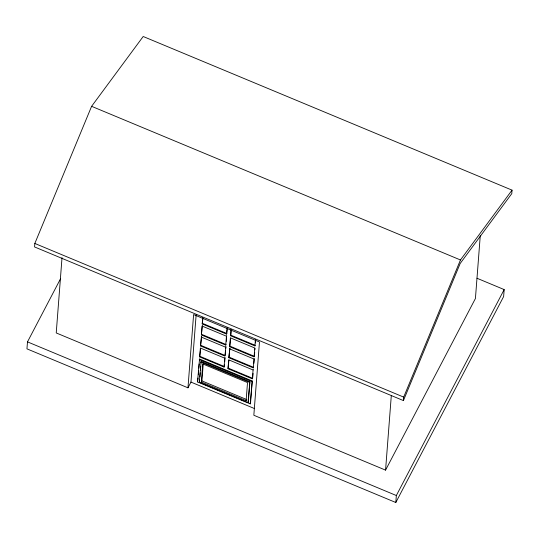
<?xml version="1.0" encoding="UTF-8"?>
<svg xmlns="http://www.w3.org/2000/svg" width="539" height="539" viewBox="0 0 539 539"><rect width="100%" height="100%" fill="white"/><g stroke="black" fill="none" stroke-linecap="round" stroke-linejoin="round"><path stroke-width="0.81" d="M34.833 243.453L34.563 246.943L403.421 400.592L460.191 263.456L511.78 193.636L512.05 190.146L143.192 36.497L91.603 106.318L34.833 243.453L403.691 397.108L403.421 400.592M60.577 278.676L27.489 341.874L26.95 348.854L395.808 502.503L503.635 296.551L504.174 289.578L476.995 278.252M62.025 257.682L56.231 332.94L187.97 387.817L190.961 382.097L196.149 314.655M187.97 387.817L193.602 314.547L259.475 341.989L253.835 415.259L385.567 470.129L475.425 298.505L480.256 235.792M197.517 381.922L199.538 359.021L252.232 380.972L250.514 403.3L250.211 403.873L197.517 381.922L198.069 378.041M198.325 374.733L198.642 370.603M198.837 368.117L199.154 363.987M199.41 360.679L199.538 359.021M199.699 356.926L200.38 348.032L224.75 358.186L224.069 367.079L199.699 356.926L200.616 348.268M200.542 345.937L201.525 336.471L200.542 345.937L224.911 356.09L225.895 346.624L225.774 348.241M201.391 334.948L202.071 326.055L226.441 336.201L225.76 345.101L201.391 334.948L202.374 325.482M227.215 329.491L226.602 334.113L202.233 323.959L202.731 317.484M202.233 323.959L202.907 318.536M199.275 382.272L201.135 361.467L249.874 381.767L248.317 402.006L248.014 402.579L199.275 382.272L199.699 380.083M199.949 376.842L200.259 372.799M200.447 370.367L200.757 366.318M201.007 363.084L201.135 361.467M201.33 382.05L202.725 363.906L247.516 382.562L246.121 400.706L201.33 382.05L201.93 380.905L203.264 363.589M226.602 334.113L227.101 327.638M224.069 367.079L224.493 364.89M224.743 361.656L225.053 357.613L224.75 358.186M225.275 354.709L225.585 350.667M226.306 341.295L226.616 337.246M228.017 368.73L228.704 359.83L253.074 369.983L252.393 378.877L228.017 368.73L228.94 360.065M228.866 357.734L229.85 348.268L228.866 357.734L253.236 367.888L253.539 367.315L229.163 357.162M229.708 346.745L230.396 337.852L254.765 347.999L254.085 356.899L229.708 346.745L230.631 338.088M231.231 330.333L230.854 335.184L255.23 345.337L254.927 345.91L230.557 335.757L231.056 329.289M248.014 402.579L249.874 381.767M250.211 403.873L252.232 380.972M253.236 367.888L254.219 358.422M254.927 345.91L255.425 339.435M252.751 377.495L253.06 373.453M253.849 363.273L254.159 359.23M254.691 352.284L254.381 356.326L230.012 346.173M254.88 349.858L255.001 348.241M255.412 342.912L255.661 339.671M385.567 470.129L391.294 395.707M395.808 502.503L396.34 495.523L504.174 289.578M403.691 397.108L460.461 259.966L512.05 190.146M226.441 336.201L226.744 335.629M225.76 345.101L226.057 344.529L201.687 334.375M230.557 335.757L230.854 335.184M253.074 369.983L253.377 369.41M246.121 400.706L246.721 399.561L201.93 380.905M91.603 106.318L460.461 259.966M202.536 323.387L226.906 333.54M201.229 337.043L225.598 347.197M229.547 348.841L253.923 358.994M200.845 345.364L225.214 355.518M199.996 356.36L224.365 366.507M228.32 368.157L252.69 378.304M199.235 359.594L251.929 381.545M200.831 362.04L249.57 382.34M190.961 382.097L254.502 408.569M27.489 341.874L396.34 495.523"/></g></svg>
